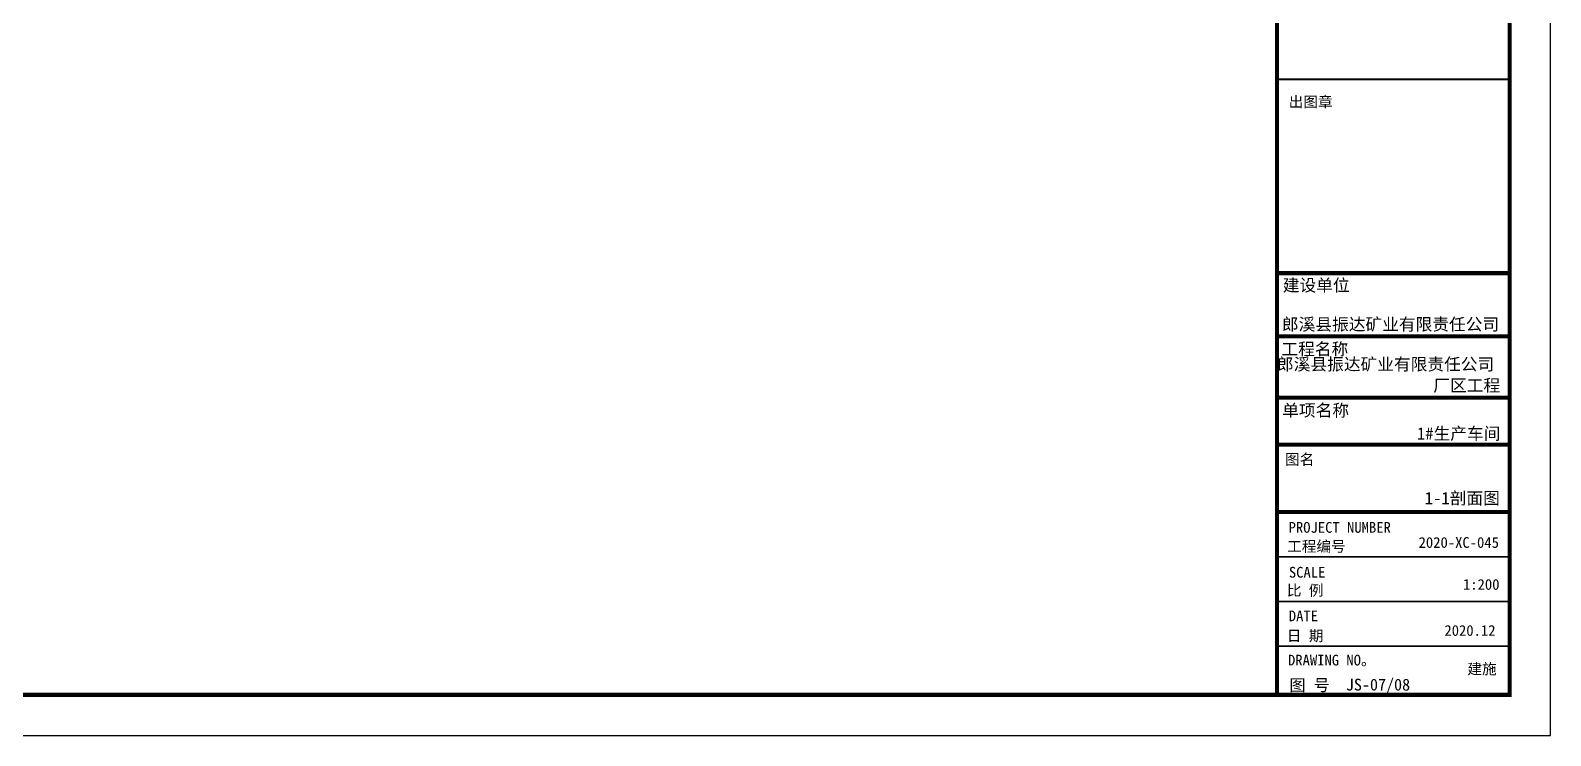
# Model space of a CAD drawing. Extents: x 69728788 to 150676229, y 20164216 to 43663798.
# Drawn here: x 75293299 to 75367757, y 20194366 to 20228937 of the extents above; entities that cross this region are included whole.
import ezdxf

# ---------------------------------------------------------------- set-up
doc = ezdxf.new("R2010")
doc.units = 0
doc.header["$LTSCALE"] = 1000
doc.header["$MEASUREMENT"] = 0
doc.layers.get('0').update_dxf_attribs({"linetype": 'CONTINUOUS'})
for name, color, linetype in [('PUB_TAB', 7, 'CONTINUOUS'), ('PUB_TEXT', 7, 'CONTINUOUS'), ('PUB_TITLE', 4, 'CONTINUOUS'), ('图框', 253, 'CONTINUOUS')]:
    doc.layers.add(name, color=color, linetype=linetype)
doc.styles.add('STYLE-黑体', font='simhei.ttf')
doc.styles.add('黑体', font='simhei.ttf', dxfattribs={"width": 0.6, "height": 4.3})

msp = doc.modelspace()

# ---------------------------------------------------------------- linework, layer by layer
for p, q in [((75354357, 20213934), (75365559, 20213934)), ((75354357, 20210926), (75365599, 20210926)), ((75354357, 20208626), (75365599, 20208626))]:
    msp.add_line(p, q)
at = {"layer": 'PUB_TEXT'}
msp.add_line((75354357, 20240428), (75354357, 20216400), dxfattribs=at)
at = {"layer": 'PUB_TITLE'}
msp.add_lwpolyline([(75219157, 20194366), (75367757, 20194366), (75367757, 20278366), (75219157, 20278366)], close=True, dxfattribs=at)
at = {"layer": 'PUB_TITLE', "const_width": 200}
msp.add_lwpolyline([(75224157, 20196366), (75365757, 20196366), (75365757, 20276366), (75224157, 20276366)], close=True, dxfattribs=at)
at = {"layer": '图框', "color": 4}
msp.add_line((75354357, 20276366), (75354357, 20196366), dxfattribs=at)
at = {"layer": '图框', "color": 0}
msp.add_line((75354357, 20205325), (75365757, 20205325), dxfattribs=at)
at = {"layer": '图框', "color": 4}
for points, const_width in [([(75354357, 20276366), (75354357, 20196366)], 197), ([(75354357, 20217037), (75365714, 20217037)], 199), ([(75354357, 20213934), (75365717, 20213934)], 199), ([(75354357, 20210926), (75365757, 20210926)], 199), ([(75354357, 20208626), (75365757, 20208626)], 199), ([(75354357, 20205325), (75365757, 20205325)], 199), ([(75354357, 20203128), (75365757, 20203128)], 80.7), ([(75354357, 20200934), (75365757, 20200934)], 80.7), ([(75354357, 20198756), (75365757, 20198756)], 80.7)]:
    msp.add_lwpolyline(points, dxfattribs=dict(at, const_width=const_width))
at = {"layer": '图框', "color": 4, "const_width": 197}
msp.add_lwpolyline([(75354357, 20276366), (75365757, 20276366), (75365757, 20196366), (75354357, 20196366)], close=True, dxfattribs=at)
msp.add_lwpolyline([(75354357, 20276366), (75365757, 20276366), (75365757, 20196366), (75354357, 20196366)], close=True, dxfattribs=at)
at = {"layer": '图框', "color": 0}
for points, const_width in [([(75354357, 20226531), (75365757, 20226531)], 100), ([(75354357, 20205325), (75365757, 20205325)], 80.7)]:
    msp.add_lwpolyline(points, dxfattribs=dict(at, const_width=const_width))

# ---------------------------------------------------------------- texts
at = {"layer": 'PUB_TAB', "lineweight": -3, "style": 'STYLE-黑体', "width": 1.000119}
for s, p in [('郎溪县振达矿业有限责任公司', (75354598, 20214229, 0)), ('郎溪县振达矿业有限责任公司', (75354357, 20212273)), ('厂区工程', (75362013, 20211234, 0)), ('1#生产车间', (75361211, 20208876, 0)), ('1-1剖面图', (75361592, 20205709))]:
    msp.add_text(s, height=600, dxfattribs=at).set_placement(p)
at = {"layer": 'PUB_TEXT', "style": '黑体'}
for s, height, p in [('2020-XC-045', 525.89, (75361292, 20203571)), ('1:200', 525.9, (75363466, 20201516)), ('2020.12', 525.9, (75362556, 20199258)), ('建施', 525.9, (75363680, 20197376)), ('JS-07/08', 578.5, (75357729, 20196576))]:
    msp.add_text(s, height=height, dxfattribs=at).set_placement(p)
at = {"layer": '图框', "color": 4, "style": '黑体'}
for s, height, p in [('出图章', 525.9, (75354929, 20225170)), ('建设单位', 600, (75354640, 20216144)), ('工程名称', 600, (75354573, 20213017)), ('单项名称', 600, (75354613, 20210009)), ('图名', 525.9, (75354752, 20207645)), ('工程编号', 525.9, (75354855, 20203382)), ('SCALE', 525.9, (75354938, 20202111)), ('比 例', 525.9, (75354837, 20201225)), ('DATE', 525.9, (75354936, 20199973)), ('日 期', 525.9, (75354837, 20198999)), ('DRAWING NO。', 525.89, (75354894, 20197804)), ('图 号', 578.5, (75354967, 20196554))]:
    msp.add_text(s, height=height, dxfattribs=at).set_placement(p)
at = {"layer": '图框', "color": 0, "style": '黑体'}
msp.add_text('PROJECT NUMBER', height=525.89, dxfattribs=at).set_placement((75354925, 20204311))

doc.saveas('drawing.dxf')
